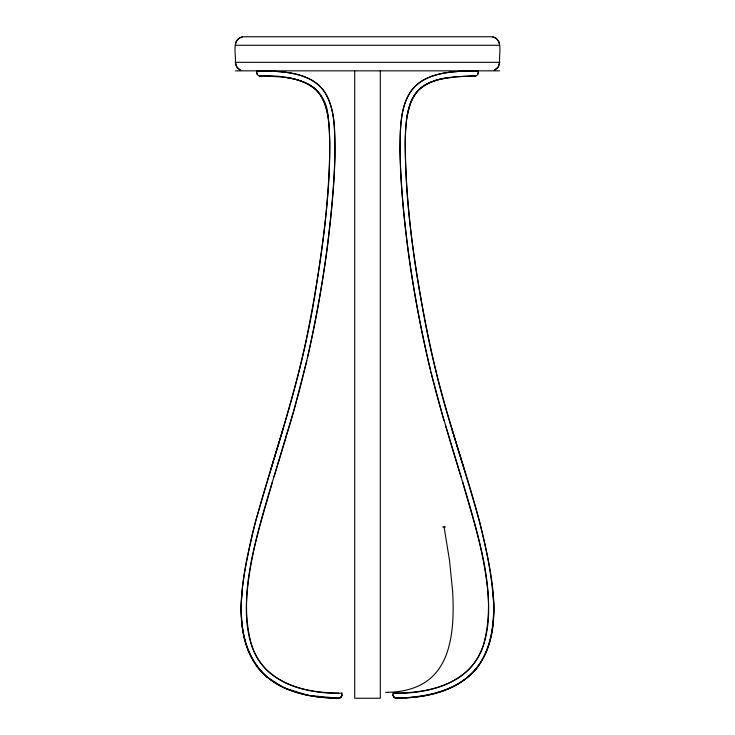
<?xml version="1.0" encoding="UTF-8"?>
<svg xmlns="http://www.w3.org/2000/svg" width="735" height="735" viewBox="0 0 735 735"><rect width="100%" height="100%" fill="white"/><g stroke="black" fill="none" stroke-linecap="round" stroke-linejoin="round"><path stroke-width="1.1" d="M328.012 116.571C325.908 81.08 289.011 74.612 260.061 75.981L258.812 75.733C276.571 76.909 296.214 75.99 311.796 86.17C324.163 94.512 327.709 110.287 328.977 124.206C332.211 180.433 323.988 236.615 315.343 292.025C303.408 370.284 277.444 445.235 255.651 521.051C243.524 572.491 221.088 652.432 279.272 685.479C297.767 695.099 319.174 698.369 339.781 698.002C341.72 697.304 342.225 694.988 341.922 693.16C306.385 694.538 262.046 682.402 251.205 643.952C236.973 589.525 258.27 533.748 272.437 481.618M241.98 592.419C240.115 616.04 241.337 641.269 253.942 662.033C271.592 690.257 307.405 697.938 338.467 698.25L340.911 697.267L341.922 694.841A3.409 3.409 0 0 1 338.467 698.25L308.038 695.328L284.261 687.951L266.456 676.669A64.57 64.57 0 0 1 256.616 665.974M433.733 80.988L440.182 79.159L455.672 76.817L476.188 75.733C457.685 77 436.618 75.843 421.026 87.805C407.998 98.591 406.4 117.021 405.426 132.686C404.039 196.805 413.713 260.649 425.436 323.519C437.895 390.781 460.974 455.323 479.349 521.051C491.43 572.372 513.93 652.459 455.728 685.479C437.233 695.099 415.826 698.369 395.219 698.002C393.28 697.304 392.775 694.988 393.078 693.16C428.615 694.538 472.954 682.402 483.795 643.952C498.027 589.525 476.73 533.748 462.563 481.618M239.977 69.898L236.753 66.986L235.365 62.328C236.257 54.813 231.277 39.341 242.357 36.888M406.988 116.571L410.213 103.653M307.478 357.789C322.242 291.731 332.633 224.441 334.884 156.72C334.701 135.47 336.4 112.28 325.357 93.152A39.809 39.809 0 0 0 322.858 89.596C306.798 70.56 279.373 71.442 256.68 70.845L256.91 73.822L256.68 72.572A3.409 3.409 0 0 0 260.061 75.981M235.503 43.723C236.284 39.819 239.932 36.86 243.891 36.75L491.109 36.75C495.133 36.732 498.826 39.764 499.497 43.723M306.807 360.674L293.779 410.681L273.833 477.052M266.456 676.669C227.887 639.239 242.458 579.667 252.445 533.408C269.423 468.397 292.888 405.15 306.357 339.202C319.495 274.302 329.491 208.373 329.85 142.03C329.087 124.022 328.995 103.644 315.986 89.596C307.983 82.733 297.804 79.371 287.523 77.781M283.241 428.514L270.737 469.555M410.608 102.762C414.173 92.638 422.653 84.727 432.796 81.374M405.114 697.791C433.742 696.789 464.851 687.519 481.058 662.033C493.681 641.278 494.857 616.022 493.02 592.419M402.973 697.901L396.533 698.25A3.409 3.409 0 0 1 393.078 694.841L394.089 697.267L396.533 698.25C424.701 697.129 455.718 691.8 475.416 669.741C490.438 651.311 494.076 626.67 493.663 603.564C488.417 522.842 453.633 448.194 435.699 370.072C418.279 295.332 405.849 218.92 405.15 142.03C405.913 124.022 406.005 103.644 419.014 89.596C427.017 82.733 437.196 79.371 447.477 77.781M494.251 70.248L498.247 66.986L499.635 62.328C498.606 54.372 503.686 39.791 492.643 36.888M495.022 69.898C497.834 68.484 499.433 65.378 499.635 62.328L235.365 62.328L235.963 65.461L237.864 68.355L240.749 70.248M396.808 693.133C421.743 692.572 449.195 688.373 467.901 670.329C484.705 653.985 489.023 629.197 488.61 606.687A190.925 190.925 0 0 0 488.352 599.126A221.373 221.373 0 0 0 487.81 591.583C482.555 537.763 463.188 486.625 448.35 435.019L445.483 425.39M388.236 692.287C404.02 692.012 420.622 687.85 432.281 676.632A61.005 43.135 -90 0 0 446.329 654.655C452.007 639.082 453.256 622.306 453.137 605.851A205.975 145.649 90 0 0 452.567 590.747L449.572 560.86L444.087 526.94M388.227 692.287L385.581 692.324M395.871 693.142L395.173 693.151M474.939 75.981A3.409 3.409 0 0 0 478.32 72.572L478.09 73.822L478.32 70.845C459.32 71.24 438.813 70.973 421.89 80.914A40.048 40.048 0 0 0 418.298 83.432C399.013 99.565 400.474 127.403 400.015 150.16C401.742 224.046 413.41 297.482 430.251 369.337M394.006 693.16L393.078 693.16M478.32 70.845C455.645 71.396 428.119 70.633 412.142 89.596A39.809 39.809 0 0 0 409.643 93.152C402.348 105.206 400.988 119.658 400.272 133.43C399.077 170.667 402.945 207.858 407.429 244.773C415.146 304.189 426.998 363.118 444.069 420.567M235.365 45.276L499.635 45.276M235.365 70.845L499.635 70.845M442.709 526.94L445.465 526.94M341.922 693.16L341.463 693.16M256.68 70.845C275.708 71.231 296.15 71.029 313.11 80.914A40.048 40.048 0 0 1 316.702 83.432C328.187 92.38 332.33 107.429 333.828 121.303C337.236 162.508 332.266 203.871 327.571 244.773C319.293 309.187 305.824 372.948 286.65 435.019C271.812 486.625 252.445 537.763 247.19 591.583A221.373 221.373 0 0 0 246.648 599.126A190.925 190.925 0 0 0 246.39 606.687C245.867 630.189 250.846 656.364 269.442 672.507C288.212 688.75 314.222 692.572 338.192 693.133L338.66 693.142M464.263 469.555L451.759 428.514M461.167 477.052L442.672 415.744L430.958 372.222M380.289 70.845L380.289 698.25L354.711 698.25L354.711 70.845M478.384 665.974A64.57 64.57 0 0 1 468.544 676.669"/></g></svg>
